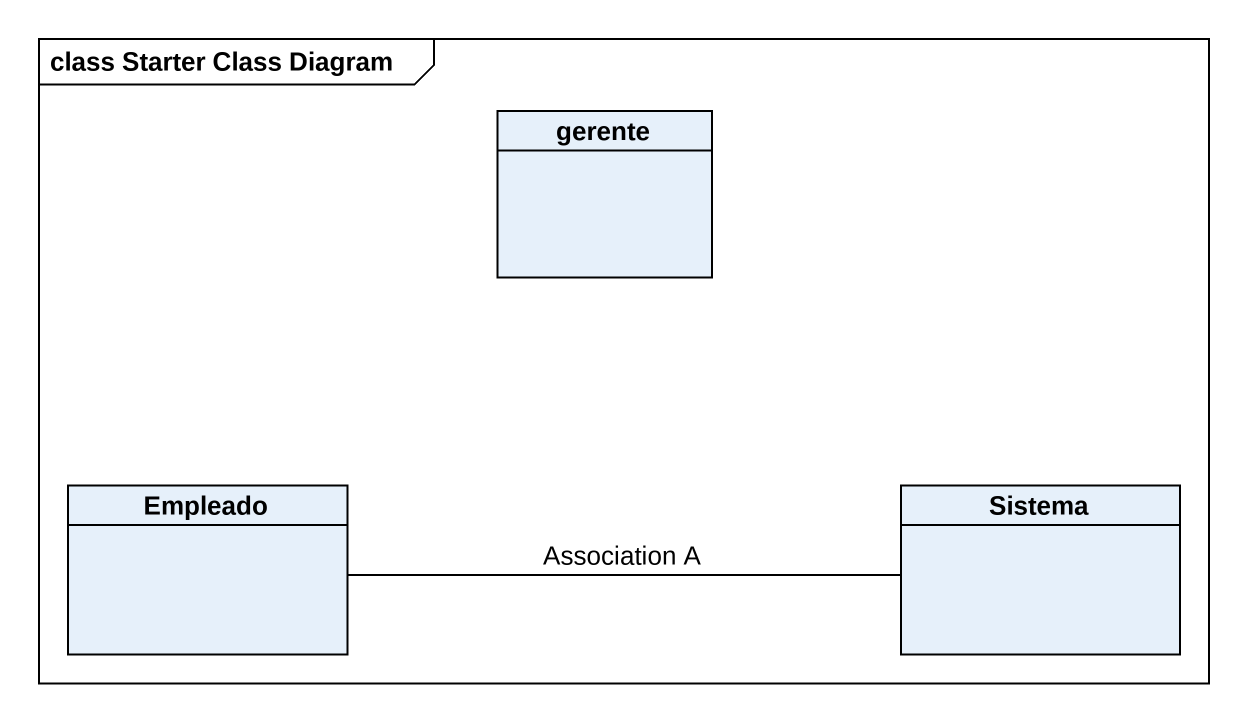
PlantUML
@startuml
mainframe class Starter Class Diagram
hide circle
hide empty members
class gerente
class Empleado
class Sistema
Empleado -right- Sistema : Association A
@enduml
